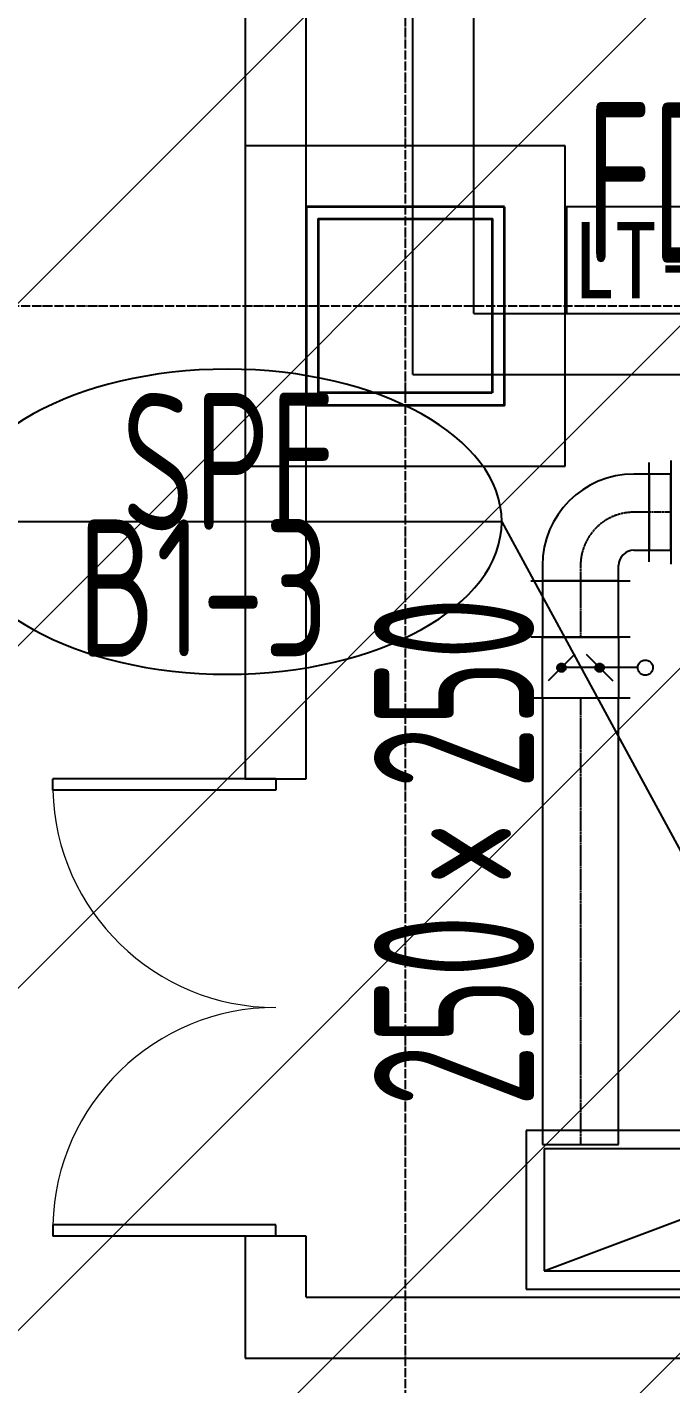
# Model space of a CAD drawing. Extents: x -20827274 to 1300756471, y -549375 to 3431892.
# Drawn here: x -68449 to -66337, y -277794 to -273347 of the extents above; entities that cross this region are included whole.
import ezdxf
from ezdxf.enums import TextEntityAlignment as Align

# ---------------------------------------------------------------- set-up
doc = ezdxf.new("R2010")
doc.units = 0
doc.header["$LTSCALE"] = 10
for name, pattern in [('CENTER2', [1.125, 0.75, -0.125, 0.125, -0.125]), ('DASH', [0.35, 0.25, -0.1]), ('暖附图底图$0$DASH', [0.35, 0.25, -0.1]), ('暖附图底图$0$DOTE', [2.42, 2, -0.2, 0.02, -0.2])]:
    doc.linetypes.add(name, pattern=pattern)
for name, color, linetype in [('1-zs', 3, 'Continuous'), ('1-标注暖通', 4, 'Continuous'), ('DUCT-加压送风中心线', 5, 'CENTER2'), ('DUCT-加压送风标注', 3, 'Continuous'), ('DUCT-加压送风法兰', 2, 'Continuous'), ('DUCT-加压送风电动阀门', 7, 'Continuous'), ('DUCT-加压送风管', 1, 'Continuous'), ('DUCT-加压送风管立管', 1, 'Continuous'), ('DUCT-加压送风管端线', 2, 'Continuous'), ('H-DUCT-加压送风法兰', 2, 'Continuous'), ('H-暖通设备', 181, 'Continuous'), ('Hvac-Hide', 8, 'DASH'), ('暖附图底图$0$1-标注暖通', 8, 'Continuous'), ('暖附图底图$0$A-COLUMN', 8, 'Continuous'), ('暖附图底图$0$A-WALL', 8, 'Continuous'), ('暖附图底图$0$DOOR_FIRE', 8, 'Continuous'), ('暖附图底图$0$DOTE', 8, 'Continuous'), ('暖附图底图$0$SRC-03F$0$A-SYMB-NUMB-T', 8, 'Continuous'), ('暖附图底图$0$SRC-03F$0$A-WALL', 8, 'Continuous')]:
    doc.layers.add(name, color=color, linetype=linetype)
doc.layers.add('F-非人防区', color=105, linetype='Continuous', lineweight=15)
doc.layers.add('暖附图底图$0$钢柱', color=8, linetype='Continuous', lineweight=35)
doc.styles.add('8B2_02', font='tssdeng.shx', dxfattribs={"width": 0.6, "bigfont": 'TSSDCHN.shx'})
doc.styles.add('暖附图底图$0$8B2_01', font='simhei.ttf', dxfattribs={"width": 0.8})
doc.styles.add('暖附图底图$0$SRC-03F$0$ECADI-TXT', font='simplex.shx', dxfattribs={"bigfont": 'hztxt.shx'})

# ---------------------------------------------------------------- blocks, each defined once
blk = doc.blocks.new('暖附图底图$0$A$C00330F2E')
at = {"layer": '暖附图底图$0$A-COLUMN'}
for p, q in [((5375, -98800), (4325, -98800)), ((4325, -98800), (4325, -99850)), ((5375, -99850), (5375, -98800)), ((4325, -99850), (5375, -99850))]:
    blk.add_line(p, q, dxfattribs=at)
at = {"layer": '暖附图底图$0$钢柱', "color": 4, "lineweight": 35}
for points in [[(5175, -99000), (4525, -99000), (4525, -99650), (5175, -99650)], [(5135, -99610), (4565, -99610), (4565, -99040), (5135, -99040)]]:
    blk.add_lwpolyline(points, close=True, dxfattribs=at)
blk = doc.blocks.new('暖附图底图$0$SRC-03F$0$ECADI-TAG-CODE')
at = {"layer": '暖附图底图$0$SRC-03F$0$A-SYMB-NUMB-T', "color": 1}
blk.add_lwpolyline([(3.408, 8.1), (13.408, 8.1), (13.408, 4.6), (3.408, 4.6)], close=True, dxfattribs=at)
at = {"layer": '暖附图底图$0$SRC-03F$0$A-SYMB-NUMB-T', "style": '暖附图底图$0$SRC-03F$0$ECADI-TXT', "width": 0.7}
blk.add_attdef('CODE', text='', height=2.5, dxfattribs=at).set_placement((8.408, 6.35), align=Align.MIDDLE_CENTER)
blk = doc.blocks.new('暖附图底图$0$$DorLib2D$00000002')
for p, q in [((-0.5, 0), (-0.5, 0.4875)), ((-0.475, 0.4875), (-0.5, 0.4875)), ((-0.475, 0), (-0.475, 0.4875)), ((0.475, 0), (0.475, 0.4875)), ((0.475, 0.4875), (0.5, 0.4875)), ((0.5, 0), (0.5, 0.4875)), ((-0.5, 0), (-0.475, 0)), ((0.5, 0), (0.475, 0))]:
    blk.add_line(p, q)
at = {"lineweight": 13}
for centre, start, end in [((-0.4875, 0), 0, 88.5307), ((0.4875, 0), 91.4693, 180)]:
    blk.add_arc(centre, 0.4875, start, end, dxfattribs=at)
blk = doc.blocks.new('暖附图底图$0$AFSFCS')
at = {"layer": '暖附图底图$0$A-WALL'}
for p, q in [((-67733.6, -265260.4), (-67733.6, -275810.4)), ((-67533.6, -275810.4), (-67533.6, -265360.4)), ((-67183.6, -274485.4), (-67183.6, -265360.4)), ((-66983.6, -274285.4), (-66983.6, -265360.4)), ((-66983.6, -274285.4), (-63433.6, -274285.4)), ((-67183.6, -274485.4), (-63333.6, -274485.4)), ((-67733.6, -275810.4), (-67533.6, -275810.4)), ((-67533.6, -277310.4), (-67733.6, -277310.4)), ((-67733.6, -277310.4), (-67733.6, -277710.4)), ((-67533.6, -277510.4), (-67533.6, -277310.4)), ((-67533.6, -277510.4), (-62308.6, -277510.4)), ((-67733.6, -277710.4), (-62308.6, -277710.4))]:
    blk.add_line(p, q, dxfattribs=at)
at = {"layer": '暖附图底图$0$DOTE', "color": 16, "linetype": '暖附图底图$0$DOTE', "ltscale": 1.5}
for p, q in [((-67208.6, -155629.3), (-67208.6, -385768.2)), ((-113117.3, -274260.4), (10791.4, -274260.4))]:
    blk.add_line(p, q, dxfattribs=at)
blk.add_blockref('暖附图底图$0$A$C00330F2E', (-72058.6, -174935.4))
at = {"layer": '暖附图底图$0$DOOR_FIRE', "xscale": 1500, "yscale": 1500, "zscale": 200, "rotation": 90.0000000000002}
blk.add_blockref('暖附图底图$0$$DorLib2D$00000002', (-67633.6, -276560.4), dxfattribs=at)
at = {"layer": '暖附图底图$0$SRC-03F$0$A-WALL'}
ref = blk.add_blockref('暖附图底图$0$SRC-03F$0$ECADI-TAG-CODE', (-65339.4, -274745.4), dxfattribs=dict(at, xscale=-100, yscale=100, zscale=100))
ref.add_attrib('CODE', 'LT-1-05', dxfattribs={"layer": '暖附图底图$0$SRC-03F$0$A-SYMB-NUMB-T', "height": 250, "style": '暖附图底图$0$8B2_01', "width": 0.8}).set_placement((-66180.2, -274110.4), align=Align.MIDDLE_CENTER)
blk = doc.blocks.new('暖附图底图')
at = {"layer": '暖附图底图$0$1-标注暖通', "linetype": '暖附图底图$0$DASH'}
blk.add_blockref('暖附图底图$0$AFSFCS', (500000, 0), dxfattribs=at)

msp = doc.modelspace()

# ---------------------------------------------------------------- hatches: boundary and pattern name
at = {"layer": 'F-非人防区'}
h = msp.add_hatch(dxfattribs=at)
h.set_pattern_fill('ANSI31', color=8, scale=500)
h.set_pattern_definition([(45, (-67108.6, 126739.6), (-561.266, 561.266), [])])
edge = h.paths.add_edge_path()
edge.add_line((26041.4, -160910.4), (26041.4, -174910.4))
edge.add_line((26041.4, -174910.4), (44466.4, -174910.4))
edge.add_line((44466.4, -174910.4), (44466.4, -230535.4))
edge.add_line((44466.4, -230535.4), (29591.4, -230535.4))
edge.add_line((29591.4, -230535.4), (29591.4, -228585.4))
edge.add_line((29591.4, -228585.4), (32466.4, -228585.4))
edge.add_line((32466.4, -228585.4), (32466.4, -223185.4))
edge.add_line((32466.4, -223185.4), (6116.4, -223185.4))
edge.add_line((6116.4, -223185.4), (6116.4, -236210.4))
edge.add_line((6116.4, -236210.4), (5916.4, -236210.4))
edge.add_line((5916.4, -236210.4), (5921.1, -289912.2))
edge.add_line((5921.1, -289912.2), (35191.4, -289912.2))
edge.add_line((35191.4, -289912.2), (35191.4, -296310.4))
edge.add_line((35191.4, -296310.4), (35041.4, -296310.4))
edge.add_line((35041.4, -296310.4), (35041.4, -296910.4))
edge.add_line((35041.4, -296910.4), (35641.4, -296910.4))
edge.add_line((35641.4, -296910.4), (44736.4, -305099.6))
edge.add_line((44736.4, -305099.6), (22456.5, -329844))
edge.add_line((22456.5, -329844), (22456.5, -340006.4))
edge.add_line((22456.5, -340006.4), (-13248.1, -379660.4))
edge.add_line((-13248.1, -379660.4), (-90108.6, -379660.4))
edge.add_line((-90108.6, -379660.4), (-90108.6, -373660.4))
edge.add_line((-90108.6, -373660.4), (-91358.6, -373660.4))
edge.add_arc((-91358.6, -361660.4), 12000, 180, 270, ccw=False)
edge.add_line((-103358.6, -361660.4), (-103358.6, -333450.4))
edge.add_line((-103358.6, -333450.4), (-95358.6, -333436.6))
edge.add_line((-95358.6, -333436.6), (-95358.6, -160610.4))
edge.add_line((-95358.6, -160610.4), (-86333.4, -160610.4))
edge.add_line((-86333.4, -160610.4), (-86333.6, -149790))
edge.add_line((-86333.6, -149790), (-73433.4, -149790))
edge.add_line((-73433.4, -149790), (-73433.4, -160610.4))
edge.add_line((-73433.4, -160610.4), (26041.4, -160910.4))

# ---------------------------------------------------------------- linework, layer by layer
at = {"layer": 'DUCT-加压送风中心线'}
for p, q in [((-66408.7, -274936.7), (-66458.7, -274936.7)), ((-66337.6, -274936.7), (-66408.5, -274936.7)), ((-66633.7, -275111.7), (-66633.7, -275161.7)), ((-66633.7, -275161.9), (-66633.7, -275346.1)), ((-66633.7, -275546.5), (-66633.7, -277009.3))]:
    msp.add_line(p, q, dxfattribs=at)
msp.add_arc((-66458.7, -275111.7), 175, 90, 180, dxfattribs=at)
at = {"layer": 'DUCT-加压送风法兰'}
for p, q in [((-66408.6, -275099.2), (-66408.6, -274774.2)), ((-66337.5, -274766.7), (-66337.5, -275106.7)), ((-66796.2, -275161.8), (-66471.2, -275161.8)), ((-66471.2, -275346.2), (-66796.2, -275346.2)), ((-66471.2, -275546.4), (-66796.2, -275546.4))]:
    msp.add_line(p, q, dxfattribs=at)
at = {"layer": 'DUCT-加压送风法兰', "color": 18, "true_color": 0x000000}
for p in [(-66408.7, -274936.7, 3000), (-66408.5, -274936.7, 3000), (-66337.6, -274936.7, 3000), (-66633.7, -275161.7, 3000), (-66633.7, -275161.9, 3000), (-66633.7, -275346.1, 3000), (-66633.7, -275346.3, 3000), (-66633.7, -275546.3, 3000), (-66633.7, -275546.5, 3000)]:
    msp.add_point(p, dxfattribs=at)
at = {"layer": 'DUCT-加压送风电动阀门'}
for p, q in [((-66652.5, -275402.5), (-66740, -275490)), ((-66615, -275402.5), (-66527.5, -275490)), ((-66710.1, -275445.6), (-66709.7, -275443)), ((-66709.9, -275448.3), (-66710.1, -275445.6)), ((-66709.3, -275450.8), (-66709.9, -275448.3)), ((-66709.7, -275443), (-66708.8, -275440.5)), ((-66708.2, -275453.2), (-66709.3, -275450.8)), ((-66708.8, -275440.5), (-66707.5, -275438.3)), ((-66707.5, -275438.3), (-66705.8, -275436.3)), ((-66705.8, -275436.3), (-66703.7, -275434.6)), ((-66705.6, -275445.9), (-66705.3, -275444.1)), ((-66705.5, -275447.6), (-66705.6, -275445.9)), ((-66705.1, -275449.4), (-66705.5, -275447.6)), ((-66705.3, -275444.1), (-66704.8, -275442.4)), ((-66704.4, -275451), (-66705.1, -275449.4)), ((-66704.8, -275442.4), (-66703.9, -275440.9)), ((-66703.3, -275452.4), (-66704.4, -275451)), ((-66703.9, -275440.9), (-66702.7, -275439.5)), ((-66703.7, -275434.6), (-66701.4, -275433.4)), ((-66702, -275453.7), (-66703.3, -275452.4)), ((-66702.9, -275446), (-66702.8, -275444.7)), ((-66702.9, -275447.3), (-66702.9, -275446)), ((-66702.6, -275448.5), (-66702.9, -275447.3)), ((-66702.8, -275444.7), (-66702.3, -275443.5)), ((-66702.7, -275439.5), (-66701.3, -275438.4)), ((-66702, -275449.7), (-66702.6, -275448.5)), ((-66702.3, -275443.5), (-66701.7, -275442.4)), ((-66701.3, -275450.7), (-66702, -275449.7)), ((-66701.7, -275442.4), (-66700.9, -275441.4)), ((-66701.4, -275433.4), (-66698.9, -275432.7)), ((-66701.3, -275438.4), (-66699.7, -275437.6)), ((-66700.4, -275451.6), (-66701.3, -275450.7)), ((-66700.9, -275441.4), (-66699.9, -275440.7)), ((-66699.3, -275452.3), (-66700.4, -275451.6)), ((-66699.9, -275440.7), (-66698.7, -275440.1)), ((-66699.7, -275437.6), (-66698, -275437.1)), ((-66698.1, -275452.7), (-66699.3, -275452.3)), ((-66698.9, -275432.7), (-66696.2, -275432.4)), ((-66698.7, -275440.1), (-66697.5, -275439.7)), ((-66696.9, -275453), (-66698.1, -275452.7)), ((-66698, -275437.1), (-66696.2, -275436.9)), ((-66697.5, -275439.7), (-66696.2, -275439.6)), ((-66695.6, -275453), (-66696.9, -275453)), ((-66696.2, -275432.4), (-66693.6, -275432.7)), ((-66696.2, -275436.9), (-66694.5, -275437.1)), ((-66696.2, -275439.6), (-66695, -275439.7)), ((-66571.2, -275446.3), (-66696.2, -275446.3)), ((-66694.3, -275452.7), (-66695.6, -275453)), ((-66695, -275439.7), (-66693.7, -275440.1)), ((-66694.5, -275437.1), (-66692.7, -275437.6)), ((-66693.2, -275452.3), (-66694.3, -275452.7)), ((-66693.7, -275440.1), (-66692.6, -275440.7)), ((-66693.6, -275432.7), (-66691.1, -275433.4)), ((-66692.1, -275451.6), (-66693.2, -275452.3)), ((-66692.7, -275437.6), (-66691.2, -275438.4)), ((-66692.6, -275440.7), (-66691.6, -275441.4)), ((-66691.2, -275450.7), (-66692.1, -275451.6)), ((-66691.6, -275441.4), (-66690.8, -275442.4)), ((-66691.2, -275438.4), (-66689.8, -275439.5)), ((-66690.4, -275449.7), (-66691.2, -275450.7)), ((-66691.1, -275433.4), (-66688.7, -275434.6)), ((-66690.8, -275442.4), (-66690.1, -275443.5)), ((-66689.9, -275448.5), (-66690.4, -275449.7)), ((-66689.1, -275452.4), (-66690.4, -275453.7)), ((-66690.1, -275443.5), (-66689.7, -275444.7)), ((-66689.6, -275447.3), (-66689.9, -275448.5)), ((-66689.8, -275439.5), (-66688.6, -275440.9)), ((-66689.7, -275444.7), (-66689.5, -275446)), ((-66689.5, -275446), (-66689.6, -275447.3)), ((-66688.1, -275451), (-66689.1, -275452.4)), ((-66688.7, -275434.6), (-66686.7, -275436.3)), ((-66688.6, -275440.9), (-66687.7, -275442.4)), ((-66687.4, -275449.4), (-66688.1, -275451)), ((-66687.7, -275442.4), (-66687.1, -275444.1)), ((-66686.9, -275447.6), (-66687.4, -275449.4)), ((-66687.1, -275444.1), (-66686.9, -275445.9)), ((-66686.9, -275445.9), (-66686.9, -275447.6)), ((-66686.7, -275436.3), (-66685, -275438.3)), ((-66685, -275438.3), (-66683.6, -275440.5)), ((-66683.1, -275450.8), (-66684.2, -275453.2)), ((-66683.6, -275440.5), (-66682.8, -275443)), ((-66682.5, -275448.3), (-66683.1, -275450.8)), ((-66682.8, -275443), (-66682.4, -275445.6)), ((-66682.4, -275445.6), (-66682.5, -275448.3)), ((-66508.7, -275446.3), (-66633.7, -275446.3)), ((-66585.1, -275445.6), (-66584.7, -275443)), ((-66584.9, -275448.3), (-66585.1, -275445.6)), ((-66584.3, -275450.8), (-66584.9, -275448.3)), ((-66584.7, -275443), (-66583.8, -275440.5)), ((-66583.2, -275453.2), (-66584.3, -275450.8)), ((-66583.8, -275440.5), (-66582.5, -275438.3)), ((-66582.5, -275438.3), (-66580.8, -275436.3)), ((-66580.8, -275436.3), (-66578.7, -275434.6)), ((-66580.6, -275445.9), (-66580.3, -275444.1)), ((-66580.5, -275447.6), (-66580.6, -275445.9)), ((-66580.1, -275449.4), (-66580.5, -275447.6)), ((-66580.3, -275444.1), (-66579.8, -275442.4)), ((-66579.4, -275451), (-66580.1, -275449.4)), ((-66579.8, -275442.4), (-66578.9, -275440.9)), ((-66578.3, -275452.4), (-66579.4, -275451)), ((-66578.9, -275440.9), (-66577.7, -275439.5)), ((-66578.7, -275434.6), (-66576.4, -275433.4)), ((-66577, -275453.7), (-66578.3, -275452.4)), ((-66577.9, -275446), (-66577.8, -275444.7)), ((-66577.9, -275447.3), (-66577.9, -275446)), ((-66577.6, -275448.5), (-66577.9, -275447.3)), ((-66577.8, -275444.7), (-66577.3, -275443.5)), ((-66577.7, -275439.5), (-66576.3, -275438.4)), ((-66577, -275449.7), (-66577.6, -275448.5)), ((-66577.3, -275443.5), (-66576.7, -275442.4)), ((-66576.3, -275450.7), (-66577, -275449.7)), ((-66576.7, -275442.4), (-66575.9, -275441.4)), ((-66576.4, -275433.4), (-66573.9, -275432.7)), ((-66576.3, -275438.4), (-66574.7, -275437.6)), ((-66575.4, -275451.6), (-66576.3, -275450.7)), ((-66575.9, -275441.4), (-66574.9, -275440.7)), ((-66574.3, -275452.3), (-66575.4, -275451.6)), ((-66574.9, -275440.7), (-66573.7, -275440.1)), ((-66574.7, -275437.6), (-66573, -275437.1)), ((-66573.1, -275452.7), (-66574.3, -275452.3)), ((-66573.9, -275432.7), (-66571.2, -275432.4)), ((-66573.7, -275440.1), (-66572.5, -275439.7)), ((-66571.9, -275453), (-66573.1, -275452.7)), ((-66573, -275437.1), (-66571.2, -275436.9)), ((-66572.5, -275439.7), (-66571.2, -275439.6)), ((-66570.6, -275453), (-66571.9, -275453)), ((-66571.2, -275432.4), (-66568.6, -275432.7)), ((-66571.2, -275436.9), (-66569.5, -275437.1)), ((-66571.2, -275439.6), (-66570, -275439.7)), ((-66569.3, -275452.7), (-66570.6, -275453)), ((-66570, -275439.7), (-66568.7, -275440.1)), ((-66569.5, -275437.1), (-66567.7, -275437.6)), ((-66568.2, -275452.3), (-66569.3, -275452.7)), ((-66568.7, -275440.1), (-66567.6, -275440.7)), ((-66568.6, -275432.7), (-66566.1, -275433.4)), ((-66567.1, -275451.6), (-66568.2, -275452.3)), ((-66567.7, -275437.6), (-66566.2, -275438.4)), ((-66567.6, -275440.7), (-66566.6, -275441.4)), ((-66566.2, -275450.7), (-66567.1, -275451.6)), ((-66566.6, -275441.4), (-66565.8, -275442.4)), ((-66566.2, -275438.4), (-66564.8, -275439.5)), ((-66565.4, -275449.7), (-66566.2, -275450.7)), ((-66566.1, -275433.4), (-66563.7, -275434.6)), ((-66565.8, -275442.4), (-66565.1, -275443.5)), ((-66564.9, -275448.5), (-66565.4, -275449.7)), ((-66564.1, -275452.4), (-66565.4, -275453.7)), ((-66565.1, -275443.5), (-66564.7, -275444.7)), ((-66564.6, -275447.3), (-66564.9, -275448.5)), ((-66564.8, -275439.5), (-66563.6, -275440.9)), ((-66564.7, -275444.7), (-66564.5, -275446)), ((-66564.5, -275446), (-66564.6, -275447.3)), ((-66563.1, -275451), (-66564.1, -275452.4)), ((-66563.7, -275434.6), (-66561.7, -275436.3)), ((-66563.6, -275440.9), (-66562.7, -275442.4)), ((-66562.4, -275449.4), (-66563.1, -275451)), ((-66562.7, -275442.4), (-66562.1, -275444.1)), ((-66561.9, -275447.6), (-66562.4, -275449.4)), ((-66562.1, -275444.1), (-66561.9, -275445.9)), ((-66561.9, -275445.9), (-66561.9, -275447.6)), ((-66561.7, -275436.3), (-66560, -275438.3)), ((-66560, -275438.3), (-66558.6, -275440.5)), ((-66558.1, -275450.8), (-66559.2, -275453.2)), ((-66558.6, -275440.5), (-66557.8, -275443)), ((-66557.5, -275448.3), (-66558.1, -275450.8)), ((-66557.8, -275443), (-66557.4, -275445.6)), ((-66557.4, -275445.6), (-66557.5, -275448.3)), ((-66446.2, -275446.3), (-66508.7, -275446.3)), ((-66446.2, -275446.3), (-66445.9, -275442)), ((-66445.9, -275450.6), (-66446.2, -275446.3)), ((-66445.9, -275442), (-66444.7, -275437.7)), ((-66444.7, -275454.8), (-66445.9, -275450.6)), ((-66444.7, -275437.7), (-66442.9, -275433.8)), ((-66442.9, -275433.8), (-66440.4, -275430.2)), ((-66440.4, -275430.2), (-66437.3, -275427.1)), ((-66437.3, -275427.1), (-66433.7, -275424.6)), ((-66433.7, -275424.6), (-66429.8, -275422.8)), ((-66429.8, -275422.8), (-66425.6, -275421.7)), ((-66425.6, -275421.7), (-66421.2, -275421.3)), ((-66421.2, -275421.3), (-66416.9, -275421.7)), ((-66416.9, -275421.7), (-66412.7, -275422.8)), ((-66412.7, -275422.8), (-66408.7, -275424.6)), ((-66408.7, -275424.6), (-66405.2, -275427.1)), ((-66405.2, -275427.1), (-66402.1, -275430.2)), ((-66402.1, -275430.2), (-66399.6, -275433.8)), ((-66399.6, -275433.8), (-66397.7, -275437.7)), ((-66397.7, -275437.7), (-66396.6, -275442)), ((-66396.6, -275450.6), (-66397.7, -275454.8)), ((-66396.6, -275442), (-66396.2, -275446.3)), ((-66396.2, -275446.3), (-66396.6, -275450.6)), ((-66706.7, -275455.4), (-66708.2, -275453.2)), ((-66704.8, -275457.2), (-66706.7, -275455.4)), ((-66702.6, -275458.6), (-66704.8, -275457.2)), ((-66700.1, -275459.6), (-66702.6, -275458.6)), ((-66700.5, -275454.6), (-66702, -275453.7)), ((-66698.9, -275455.3), (-66700.5, -275454.6)), ((-66697.5, -275460.1), (-66700.1, -275459.6)), ((-66697.1, -275455.6), (-66698.9, -275455.3)), ((-66694.9, -275460.1), (-66697.5, -275460.1)), ((-66695.3, -275455.6), (-66697.1, -275455.6)), ((-66693.6, -275455.3), (-66695.3, -275455.6)), ((-66692.3, -275459.6), (-66694.9, -275460.1)), ((-66691.9, -275454.6), (-66693.6, -275455.3)), ((-66689.9, -275458.6), (-66692.3, -275459.6)), ((-66690.4, -275453.7), (-66691.9, -275454.6)), ((-66687.7, -275457.2), (-66689.9, -275458.6)), ((-66685.8, -275455.4), (-66687.7, -275457.2)), ((-66684.2, -275453.2), (-66685.8, -275455.4)), ((-66581.7, -275455.4), (-66583.2, -275453.2)), ((-66579.8, -275457.2), (-66581.7, -275455.4)), ((-66577.6, -275458.6), (-66579.8, -275457.2)), ((-66575.1, -275459.6), (-66577.6, -275458.6)), ((-66575.5, -275454.6), (-66577, -275453.7)), ((-66573.9, -275455.3), (-66575.5, -275454.6)), ((-66572.5, -275460.1), (-66575.1, -275459.6)), ((-66572.1, -275455.6), (-66573.9, -275455.3)), ((-66569.9, -275460.1), (-66572.5, -275460.1)), ((-66570.3, -275455.6), (-66572.1, -275455.6)), ((-66568.6, -275455.3), (-66570.3, -275455.6)), ((-66567.3, -275459.6), (-66569.9, -275460.1)), ((-66566.9, -275454.6), (-66568.6, -275455.3)), ((-66564.9, -275458.6), (-66567.3, -275459.6)), ((-66565.4, -275453.7), (-66566.9, -275454.6)), ((-66562.7, -275457.2), (-66564.9, -275458.6)), ((-66560.8, -275455.4), (-66562.7, -275457.2)), ((-66559.2, -275453.2), (-66560.8, -275455.4)), ((-66442.9, -275458.8), (-66444.7, -275454.8)), ((-66440.4, -275462.4), (-66442.9, -275458.8)), ((-66437.3, -275465.4), (-66440.4, -275462.4)), ((-66433.7, -275467.9), (-66437.3, -275465.4)), ((-66429.8, -275469.8), (-66433.7, -275467.9)), ((-66425.6, -275470.9), (-66429.8, -275469.8)), ((-66421.2, -275471.3), (-66425.6, -275470.9)), ((-66416.9, -275470.9), (-66421.2, -275471.3)), ((-66412.7, -275469.8), (-66416.9, -275470.9)), ((-66408.7, -275467.9), (-66412.7, -275469.8)), ((-66405.2, -275465.4), (-66408.7, -275467.9)), ((-66402.1, -275462.4), (-66405.2, -275465.4)), ((-66399.6, -275458.8), (-66402.1, -275462.4)), ((-66397.7, -275454.8), (-66399.6, -275458.8))]:
    msp.add_line(p, q, dxfattribs=at)
at = {"layer": 'DUCT-加压送风管'}
for p, q in [((-66408.7, -274811.7), (-66458.7, -274811.7)), ((-66337.6, -274811.7), (-66408.5, -274811.7)), ((-66408.5, -274811.7), (-66408.5, -275061.7)), ((-66337.6, -275061.7), (-66337.6, -274811.7)), ((-66458.7, -275061.7), (-66408.7, -275061.7)), ((-66408.5, -275061.7), (-66337.6, -275061.7)), ((-66758.7, -275111.7), (-66758.7, -275161.7)), ((-66508.7, -275161.7), (-66508.7, -275111.7)), ((-66758.7, -275161.9), (-66758.7, -275346.1)), ((-66508.7, -275161.9), (-66758.7, -275161.9)), ((-66508.7, -275346.1), (-66508.7, -275161.9)), ((-66758.7, -275346.1), (-66508.7, -275346.1)), ((-66758.7, -275546.3), (-66758.7, -275346.3)), ((-66508.7, -275346.3), (-66508.7, -275546.3)), ((-66758.7, -275546.5), (-66758.7, -277009.3)), ((-66508.7, -275546.5), (-66758.7, -275546.5)), ((-66508.7, -277009.3), (-66508.7, -275546.5)), ((-66758.7, -277009.3), (-66508.7, -277009.3))]:
    msp.add_line(p, q, dxfattribs=at)
for radius in [300, 50]:
    msp.add_arc((-66458.7, -275111.7), radius, 90, 180, dxfattribs=at)
at = {"layer": 'DUCT-加压送风管', "color": 18, "true_color": 0x000000}
for p in [(-66408.7, -274936.7, 3000), (-66633.7, -275161.7, 3000)]:
    msp.add_point(p, dxfattribs=at)
at = {"layer": 'DUCT-加压送风管立管'}
for p, q in [((-63552.5, -277023.6), (-66752.5, -277023.6)), ((-66752.5, -277023.6), (-66752.5, -277423.6)), ((-66752.5, -277423.6), (-63552.5, -277423.6))]:
    msp.add_line(p, q, dxfattribs=at)
at = {"layer": 'DUCT-加压送风管端线'}
for p, q in [((-66408.7, -274811.7), (-66408.7, -275061.7)), ((-66758.7, -275161.7), (-66508.7, -275161.7)), ((-66508.7, -275346.3), (-66758.7, -275346.3)), ((-66508.7, -275546.3), (-66758.7, -275546.3)), ((-66752.5, -277423.6), (-65952.5, -277123.6))]:
    msp.add_line(p, q, dxfattribs=at)
at = {"layer": 'H-DUCT-加压送风法兰'}
for p, q in [((-66812.5, -276963.6), (-66812.5, -277483.6)), ((-66758.7, -276963.6), (-66812.5, -276963.6)), ((-66162.4, -276963.6), (-66508.7, -276963.6)), ((-66812.5, -277483.6), (-63492.5, -277483.6))]:
    msp.add_line(p, q, dxfattribs=at)
at = {"layer": 'H-暖通设备', "linetype": 'Continuous'}
msp.add_line((-66892.2, -274967.9), (-68692.2, -274967.9), dxfattribs=at)
at = {"layer": 'H-暖通设备'}
msp.add_line((-66892.2, -274967.9), (-66162.4, -276312.4, 3000), dxfattribs=at)
at = {"layer": 'H-暖通设备', "linetype": 'Continuous', "extrusion": (0, 0, -1)}
msp.add_ellipse((-67792.2, -274967.9), major_axis=(-900, 0), ratio=0.555556, dxfattribs=at)
at = {"layer": 'Hvac-Hide'}
msp.add_line((-66508.7, -276963.6), (-66758.7, -276963.6), dxfattribs=at)

# ---------------------------------------------------------------- block references
at = {"layer": '1-zs'}
msp.add_blockref('暖附图底图', (-500000, 0), dxfattribs=at)

# ---------------------------------------------------------------- texts
at = {"layer": '1-标注暖通', "style": '8B2_02', "width": 0.6}
msp.add_text('FDS', height=525, dxfattribs=at).set_placement((-66614.8, -274118.5))
at = {"layer": 'DUCT-加压送风标注', "color": 1, "style": '8B2_02', "width": 0.6}
for s, p in [('250', (-66786.1, -275844.5, 3000)), ('×', (-66786.1, -276159.5, 3000)), ('250', (-66786.1, -276886.5, 3000))]:
    msp.add_text(s, height=525, rotation=90, dxfattribs=at).set_placement(p)
at = {"layer": 'H-暖通设备', "linetype": 'Continuous', "style": '8B2_02', "width": 0.7}
for s, p in [('SPF', (-68138.4, -274995.8)), ('B1-3', (-68282.3, -275410.3))]:
    msp.add_text(s, height=450, dxfattribs=at).set_placement(p)

doc.saveas('drawing.dxf')
